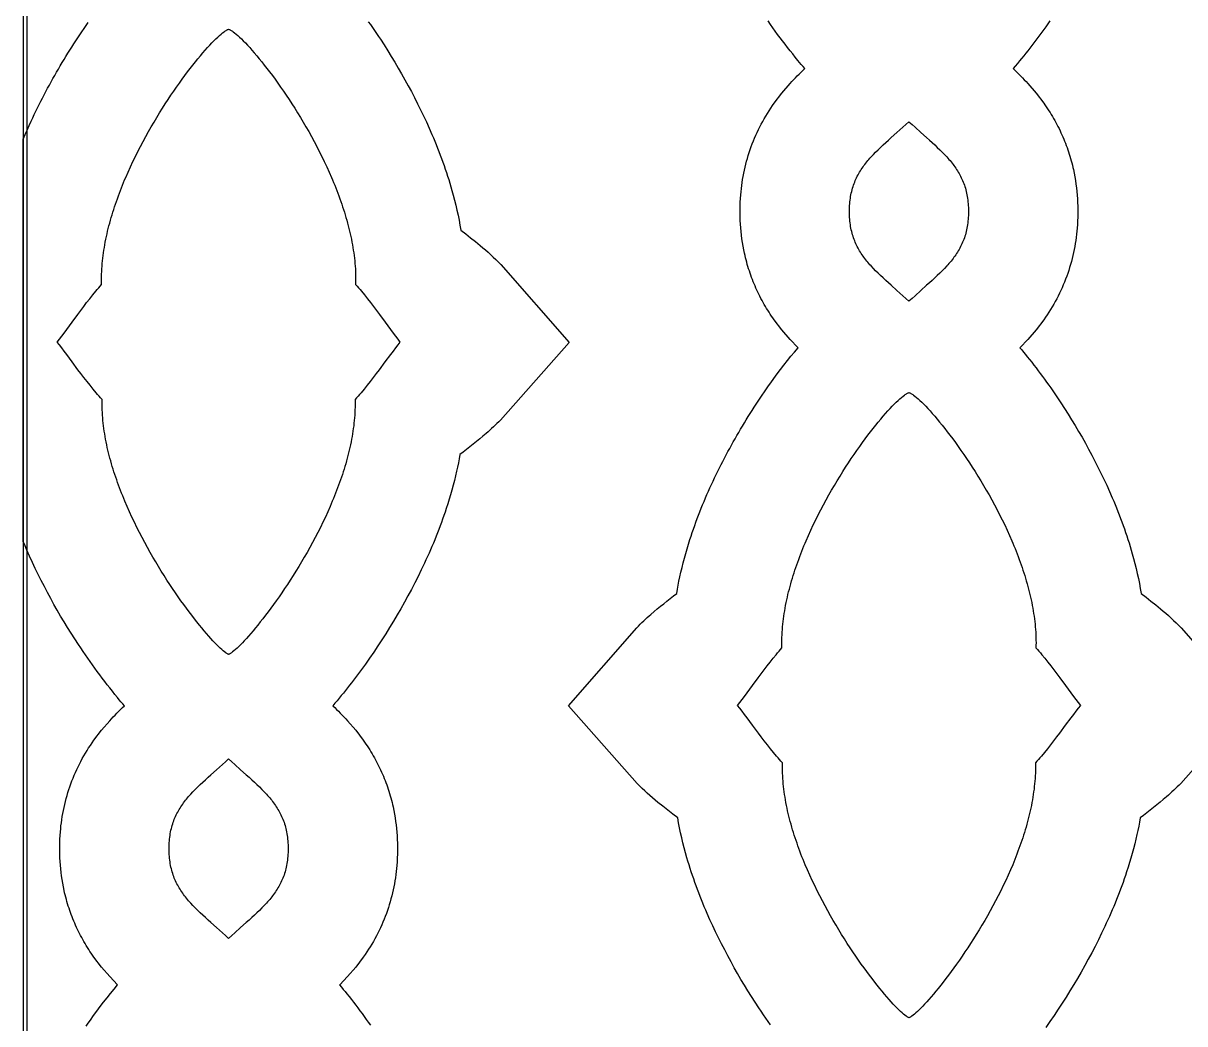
# Model space of a CAD drawing. Extents: x -242 to 227, y -355 to 350.
# Drawn here: x -96 to -11, y -59.8 to 13.4 of the extents above; entities that cross this region are included whole.
import ezdxf

# ---------------------------------------------------------------- set-up
doc = ezdxf.new("R2010")
doc.units = 0
doc.layers.add('Nível Padrão', color=1, linetype='CONTINUOUS')

msp = doc.modelspace()

# ---------------------------------------------------------------- linework, layer by layer
at = {"layer": 'Nível Padrão'}
for points in [[(-96, -176), (96, -176), (96, 176), (-96, 176), (-96, -176)], [(-95.733, -175.733), (95.733, -175.733), (95.733, 175.733), (-95.733, 175.733), (-95.733, -175.733)], [(-80.97, 12.968), (-80.937, 12.957), (-80.902, 12.943), (-80.864, 12.925), (-80.824, 12.904), (-80.781, 12.879), (-80.736, 12.851), (-80.689, 12.819), (-80.64, 12.784), (-80.535, 12.704), (-80.422, 12.611), (-80.301, 12.506), (-80.172, 12.387), (-80.036, 12.257), (-79.893, 12.115), (-79.744, 11.961), (-79.588, 11.795), (-79.427, 11.619), (-79.26, 11.432), (-79.088, 11.234), (-78.911, 11.026), (-78.73, 10.807), (-78.545, 10.58), (-78.356, 10.342), (-78.163, 10.096), (-77.968, 9.84), (-77.77, 9.576), (-77.569, 9.303), (-77.367, 9.023), (-77.163, 8.734), (-76.958, 8.438), (-76.752, 8.135), (-76.545, 7.825), (-76.338, 7.508), (-76.131, 7.184), (-75.925, 6.854), (-75.719, 6.518), (-75.515, 6.177), (-75.312, 5.83), (-75.111, 5.479), (-74.913, 5.122), (-74.717, 4.761), (-74.524, 4.395), (-74.334, 4.026), (-74.147, 3.652), (-73.965, 3.276), (-73.787, 2.896), (-73.614, 2.513), (-73.446, 2.127), (-73.364, 1.934), (-73.283, 1.74), (-73.204, 1.545), (-73.126, 1.35), (-73.05, 1.154), (-72.975, 0.958), (-72.902, 0.761), (-72.83, 0.564), (-72.761, 0.367), (-72.693, 0.17), (-72.626, -0.028), (-72.562, -0.226), (-72.499, -0.424), (-72.439, -0.622), (-72.38, -0.821), (-72.323, -1.019), (-72.269, -1.218), (-72.216, -1.416), (-72.166, -1.615), (-72.118, -1.813), (-72.072, -2.012), (-72.028, -2.21), (-71.986, -2.408), (-71.947, -2.606), (-71.911, -2.804), (-71.877, -3.001), (-71.845, -3.198), (-71.816, -3.395), (-71.789, -3.592), (-71.765, -3.788), (-71.743, -3.984), (-71.725, -4.179), (-71.709, -4.373), (-71.696, -4.568), (-71.685, -4.761), (-71.678, -4.954), (-71.674, -5.146), (-71.672, -5.338), (-71.673, -5.529), (-71.678, -5.719), (-71.571, -5.838), (-71.462, -5.961), (-71.353, -6.087), (-71.244, -6.216), (-71.024, -6.483), (-70.803, -6.759), (-70.583, -7.041), (-70.363, -7.328), (-70.146, -7.618), (-69.931, -7.907), (-69.514, -8.475), (-69.119, -9.015), (-68.933, -9.268), (-68.755, -9.506), (-68.586, -9.728), (-68.428, -9.931), (-68.588, -10.134), (-68.759, -10.356), (-68.939, -10.595), (-69.127, -10.847), (-69.527, -11.385), (-69.949, -11.952), (-70.166, -12.24), (-70.386, -12.528), (-70.608, -12.815), (-70.831, -13.096), (-71.054, -13.371), (-71.276, -13.637), (-71.387, -13.765), (-71.497, -13.891), (-71.606, -14.013), (-71.715, -14.131), (-71.712, -14.322), (-71.712, -14.513), (-71.715, -14.704), (-71.721, -14.897), (-71.73, -15.09), (-71.742, -15.283), (-71.757, -15.477), (-71.775, -15.672), (-71.795, -15.867), (-71.818, -16.063), (-71.844, -16.259), (-71.872, -16.455), (-71.903, -16.652), (-71.937, -16.849), (-71.973, -17.046), (-72.011, -17.244), (-72.052, -17.442), (-72.095, -17.64), (-72.14, -17.838), (-72.188, -18.036), (-72.237, -18.234), (-72.289, -18.433), (-72.344, -18.631), (-72.4, -18.83), (-72.458, -19.028), (-72.518, -19.226), (-72.58, -19.424), (-72.644, -19.622), (-72.71, -19.82), (-72.778, -20.018), (-72.848, -20.215), (-72.919, -20.412), (-72.992, -20.609), (-73.066, -20.805), (-73.142, -21.001), (-73.22, -21.196), (-73.299, -21.391), (-73.38, -21.586), (-73.545, -21.973), (-73.715, -22.358), (-73.891, -22.741), (-74.071, -23.12), (-74.255, -23.497), (-74.443, -23.869), (-74.635, -24.238), (-74.83, -24.603), (-75.027, -24.964), (-75.227, -25.32), (-75.429, -25.671), (-75.633, -26.017), (-75.838, -26.358), (-76.044, -26.693), (-76.251, -27.023), (-76.457, -27.346), (-76.664, -27.662), (-76.871, -27.972), (-77.076, -28.275), (-77.281, -28.57), (-77.484, -28.858), (-77.685, -29.138), (-77.883, -29.41), (-78.08, -29.674), (-78.273, -29.928), (-78.463, -30.175), (-78.649, -30.411), (-78.831, -30.639), (-79.009, -30.856), (-79.183, -31.064), (-79.351, -31.261), (-79.513, -31.448), (-79.67, -31.624), (-79.821, -31.789), (-79.965, -31.943), (-80.102, -32.084), (-80.233, -32.214), (-80.355, -32.332), (-80.47, -32.438), (-80.576, -32.53), (-80.674, -32.61), (-80.762, -32.676), (-80.803, -32.704), (-80.841, -32.729), (-80.877, -32.75), (-80.911, -32.768), (-80.942, -32.782), (-80.97, -32.793), (-80.999, -32.782), (-81.03, -32.768), (-81.063, -32.75), (-81.099, -32.729), (-81.138, -32.704), (-81.178, -32.676), (-81.267, -32.61), (-81.365, -32.53), (-81.471, -32.438), (-81.585, -32.332), (-81.708, -32.214), (-81.838, -32.084), (-81.975, -31.943), (-82.12, -31.789), (-82.27, -31.624), (-82.427, -31.448), (-82.59, -31.261), (-82.758, -31.064), (-82.931, -30.856), (-83.109, -30.639), (-83.291, -30.411), (-83.478, -30.175), (-83.668, -29.928), (-83.861, -29.674), (-84.057, -29.41), (-84.256, -29.138), (-84.457, -28.858), (-84.66, -28.57), (-84.864, -28.275), (-85.07, -27.972), (-85.276, -27.662), (-85.483, -27.346), (-85.69, -27.023), (-85.897, -26.693), (-86.103, -26.358), (-86.308, -26.017), (-86.511, -25.671), (-86.713, -25.32), (-86.913, -24.964), (-87.111, -24.603), (-87.305, -24.238), (-87.497, -23.869), (-87.685, -23.497), (-87.869, -23.12), (-88.05, -22.741), (-88.225, -22.358), (-88.396, -21.973), (-88.561, -21.586), (-88.642, -21.391), (-88.721, -21.196), (-88.798, -21.001), (-88.874, -20.805), (-88.949, -20.609), (-89.022, -20.412), (-89.093, -20.215), (-89.162, -20.018), (-89.23, -19.82), (-89.296, -19.622), (-89.36, -19.424), (-89.422, -19.226), (-89.483, -19.028), (-89.541, -18.83), (-89.597, -18.631), (-89.651, -18.433), (-89.703, -18.234), (-89.753, -18.036), (-89.801, -17.838), (-89.846, -17.64), (-89.889, -17.442), (-89.93, -17.244), (-89.968, -17.046), (-90.004, -16.849), (-90.037, -16.652), (-90.068, -16.455), (-90.097, -16.259), (-90.122, -16.063), (-90.145, -15.867), (-90.166, -15.672), (-90.183, -15.477), (-90.198, -15.283), (-90.21, -15.09), (-90.219, -14.897), (-90.225, -14.704), (-90.229, -14.513), (-90.229, -14.322), (-90.226, -14.131), (-90.334, -14.013), (-90.444, -13.891), (-90.554, -13.765), (-90.664, -13.637), (-90.886, -13.371), (-91.11, -13.096), (-91.333, -12.815), (-91.555, -12.528), (-91.775, -12.24), (-91.992, -11.952), (-92.414, -11.385), (-92.813, -10.847), (-93.002, -10.595), (-93.182, -10.356), (-93.353, -10.134), (-93.513, -9.931), (-93.354, -9.728), (-93.186, -9.506), (-93.008, -9.268), (-92.821, -9.015), (-92.427, -8.475), (-92.01, -7.907), (-91.795, -7.618), (-91.577, -7.328), (-91.358, -7.041), (-91.137, -6.759), (-90.916, -6.483), (-90.696, -6.216), (-90.587, -6.087), (-90.478, -5.961), (-90.37, -5.838), (-90.263, -5.719), (-90.267, -5.529), (-90.269, -5.338), (-90.267, -5.146), (-90.262, -4.954), (-90.255, -4.761), (-90.245, -4.568), (-90.232, -4.373), (-90.216, -4.179), (-90.197, -3.984), (-90.176, -3.788), (-90.152, -3.592), (-90.125, -3.395), (-90.096, -3.198), (-90.064, -3.001), (-90.03, -2.804), (-89.993, -2.606), (-89.954, -2.408), (-89.913, -2.21), (-89.869, -2.012), (-89.823, -1.813), (-89.775, -1.615), (-89.724, -1.416), (-89.672, -1.218), (-89.617, -1.019), (-89.56, -0.821), (-89.502, -0.622), (-89.441, -0.424), (-89.379, -0.226), (-89.314, -0.028), (-89.248, 0.17), (-89.18, 0.367), (-89.11, 0.564), (-89.039, 0.761), (-88.966, 0.958), (-88.891, 1.154), (-88.815, 1.35), (-88.737, 1.545), (-88.657, 1.74), (-88.577, 1.934), (-88.495, 2.127), (-88.326, 2.513), (-88.153, 2.896), (-87.975, 3.276), (-87.793, 3.652), (-87.607, 4.026), (-87.417, 4.395), (-87.224, 4.761), (-87.028, 5.122), (-86.829, 5.479), (-86.628, 5.83), (-86.425, 6.177), (-86.221, 6.518), (-86.016, 6.854), (-85.809, 7.184), (-85.602, 7.508), (-85.395, 7.825), (-85.189, 8.135), (-84.983, 8.438), (-84.777, 8.734), (-84.573, 9.023), (-84.371, 9.303), (-84.171, 9.576), (-83.973, 9.84), (-83.777, 10.096), (-83.585, 10.342), (-83.396, 10.58), (-83.211, 10.807), (-83.03, 11.026), (-82.853, 11.234), (-82.681, 11.432), (-82.514, 11.619), (-82.353, 11.795), (-82.197, 11.961), (-82.048, 12.115), (-81.905, 12.257), (-81.769, 12.387), (-81.64, 12.506), (-81.519, 12.611), (-81.405, 12.704), (-81.3, 12.784), (-81.251, 12.819), (-81.204, 12.851), (-81.159, 12.879), (-81.117, 12.904), (-81.077, 12.925), (-81.039, 12.943), (-81.003, 12.957), (-80.97, 12.968)], [(-35.537, -0.371), (-35.536, -0.225), (-35.532, -0.081), (-35.525, 0.059), (-35.515, 0.197), (-35.502, 0.333), (-35.487, 0.466), (-35.469, 0.596), (-35.449, 0.724), (-35.426, 0.85), (-35.4, 0.973), (-35.372, 1.095), (-35.341, 1.214), (-35.308, 1.331), (-35.273, 1.446), (-35.235, 1.559), (-35.195, 1.671), (-35.152, 1.78), (-35.108, 1.888), (-35.061, 1.994), (-35.012, 2.099), (-34.96, 2.202), (-34.907, 2.304), (-34.851, 2.405), (-34.793, 2.504), (-34.734, 2.602), (-34.672, 2.698), (-34.608, 2.794), (-34.543, 2.889), (-34.475, 2.982), (-34.406, 3.075), (-34.334, 3.167), (-34.261, 3.259), (-34.187, 3.349), (-34.11, 3.439), (-34.032, 3.529), (-33.952, 3.618), (-33.787, 3.795), (-33.617, 3.97), (-33.44, 4.146), (-33.258, 4.321), (-33.07, 4.497), (-32.877, 4.674), (-32.679, 4.853), (-32.476, 5.034), (-32.059, 5.405), (-31.626, 5.792), (-31.405, 5.993), (-31.181, 6.199), (-30.957, 5.993), (-30.736, 5.792), (-30.303, 5.405), (-29.886, 5.034), (-29.683, 4.853), (-29.485, 4.674), (-29.292, 4.497), (-29.105, 4.321), (-28.922, 4.146), (-28.745, 3.97), (-28.575, 3.795), (-28.41, 3.618), (-28.33, 3.529), (-28.252, 3.439), (-28.176, 3.349), (-28.101, 3.259), (-28.028, 3.167), (-27.957, 3.075), (-27.887, 2.982), (-27.82, 2.889), (-27.754, 2.794), (-27.69, 2.698), (-27.629, 2.602), (-27.569, 2.504), (-27.511, 2.405), (-27.456, 2.304), (-27.402, 2.202), (-27.351, 2.099), (-27.301, 1.994), (-27.254, 1.888), (-27.21, 1.78), (-27.167, 1.671), (-27.127, 1.559), (-27.089, 1.446), (-27.054, 1.331), (-27.021, 1.214), (-26.99, 1.095), (-26.962, 0.973), (-26.936, 0.85), (-26.913, 0.724), (-26.893, 0.596), (-26.875, 0.466), (-26.86, 0.333), (-26.847, 0.197), (-26.838, 0.059), (-26.831, -0.081), (-26.826, -0.225), (-26.825, -0.371), (-26.826, -0.517), (-26.831, -0.66), (-26.838, -0.801), (-26.847, -0.939), (-26.86, -1.075), (-26.875, -1.207), (-26.893, -1.338), (-26.913, -1.466), (-26.936, -1.592), (-26.962, -1.715), (-26.99, -1.836), (-27.021, -1.956), (-27.054, -2.073), (-27.089, -2.188), (-27.127, -2.301), (-27.167, -2.412), (-27.21, -2.522), (-27.254, -2.63), (-27.301, -2.736), (-27.351, -2.841), (-27.402, -2.944), (-27.456, -3.046), (-27.511, -3.146), (-27.569, -3.246), (-27.629, -3.343), (-27.69, -3.44), (-27.754, -3.536), (-27.82, -3.631), (-27.887, -3.724), (-27.957, -3.817), (-28.028, -3.909), (-28.101, -4), (-28.176, -4.091), (-28.252, -4.181), (-28.33, -4.27), (-28.41, -4.359), (-28.575, -4.536), (-28.745, -4.712), (-28.922, -4.888), (-29.105, -5.063), (-29.292, -5.239), (-29.485, -5.416), (-29.683, -5.595), (-29.886, -5.776), (-30.303, -6.147), (-30.736, -6.534), (-30.957, -6.735), (-31.181, -6.941), (-31.405, -6.735), (-31.626, -6.534), (-32.059, -6.147), (-32.476, -5.776), (-32.679, -5.595), (-32.877, -5.416), (-33.07, -5.239), (-33.258, -5.063), (-33.44, -4.888), (-33.617, -4.712), (-33.787, -4.536), (-33.952, -4.359), (-34.032, -4.27), (-34.11, -4.181), (-34.187, -4.091), (-34.261, -4), (-34.334, -3.909), (-34.406, -3.817), (-34.475, -3.724), (-34.543, -3.631), (-34.608, -3.536), (-34.672, -3.44), (-34.734, -3.343), (-34.793, -3.246), (-34.851, -3.146), (-34.907, -3.046), (-34.96, -2.944), (-35.012, -2.841), (-35.061, -2.736), (-35.108, -2.63), (-35.152, -2.522), (-35.195, -2.412), (-35.235, -2.301), (-35.273, -2.188), (-35.308, -2.073), (-35.341, -1.956), (-35.372, -1.836), (-35.4, -1.715), (-35.426, -1.592), (-35.449, -1.466), (-35.469, -1.338), (-35.487, -1.207), (-35.502, -1.075), (-35.515, -0.939), (-35.525, -0.801), (-35.532, -0.66), (-35.536, -0.517), (-35.537, -0.371)], [(-31.181, -13.625), (-31.148, -13.636), (-31.113, -13.651), (-31.075, -13.668), (-31.035, -13.69), (-30.992, -13.715), (-30.947, -13.743), (-30.9, -13.775), (-30.851, -13.81), (-30.746, -13.89), (-30.633, -13.982), (-30.511, -14.088), (-30.383, -14.206), (-30.247, -14.337), (-30.104, -14.479), (-29.954, -14.633), (-29.799, -14.798), (-29.637, -14.975), (-29.471, -15.162), (-29.299, -15.36), (-29.122, -15.568), (-28.941, -15.786), (-28.755, -16.014), (-28.566, -16.251), (-28.374, -16.498), (-28.179, -16.754), (-27.981, -17.018), (-27.78, -17.29), (-27.578, -17.571), (-27.374, -17.859), (-27.169, -18.155), (-26.963, -18.459), (-26.756, -18.769), (-26.549, -19.086), (-26.342, -19.41), (-26.136, -19.74), (-25.93, -20.075), (-25.726, -20.417), (-25.523, -20.763), (-25.322, -21.115), (-25.124, -21.472), (-24.928, -21.833), (-24.734, -22.198), (-24.545, -22.568), (-24.358, -22.941), (-24.176, -23.318), (-23.998, -23.698), (-23.825, -24.081), (-23.657, -24.466), (-23.575, -24.66), (-23.494, -24.854), (-23.415, -25.049), (-23.337, -25.244), (-23.26, -25.44), (-23.186, -25.636), (-23.113, -25.833), (-23.041, -26.029), (-22.971, -26.227), (-22.903, -26.424), (-22.837, -26.622), (-22.773, -26.82), (-22.71, -27.018), (-22.65, -27.216), (-22.591, -27.415), (-22.534, -27.613), (-22.48, -27.812), (-22.427, -28.01), (-22.377, -28.209), (-22.328, -28.407), (-22.282, -28.606), (-22.239, -28.804), (-22.197, -29.002), (-22.158, -29.2), (-22.122, -29.398), (-22.087, -29.595), (-22.056, -29.792), (-22.026, -29.989), (-22, -30.185), (-21.976, -30.382), (-21.954, -30.577), (-21.936, -30.772), (-21.92, -30.967), (-21.907, -31.161), (-21.896, -31.355), (-21.889, -31.548), (-21.884, -31.74), (-21.883, -31.932), (-21.884, -32.123), (-21.889, -32.313), (-21.781, -32.432), (-21.673, -32.554), (-21.564, -32.68), (-21.455, -32.81), (-21.235, -33.076), (-21.014, -33.352), (-20.794, -33.635), (-20.574, -33.922), (-20.356, -34.212), (-20.142, -34.501), (-19.725, -35.069), (-19.33, -35.608), (-19.144, -35.861), (-18.966, -36.1), (-18.797, -36.322), (-18.638, -36.525), (-18.799, -36.728), (-18.969, -36.95), (-19.15, -37.189), (-19.338, -37.441), (-19.737, -37.979), (-20.159, -38.546), (-20.377, -38.834), (-20.597, -39.122), (-20.819, -39.408), (-21.042, -39.69), (-21.265, -39.965), (-21.487, -40.23), (-21.598, -40.359), (-21.708, -40.485), (-21.817, -40.607), (-21.926, -40.725), (-21.923, -40.915), (-21.923, -41.106), (-21.926, -41.298), (-21.932, -41.49), (-21.941, -41.683), (-21.953, -41.877), (-21.968, -42.071), (-21.986, -42.266), (-22.006, -42.461), (-22.029, -42.656), (-22.055, -42.852), (-22.083, -43.049), (-22.114, -43.246), (-22.147, -43.443), (-22.183, -43.64), (-22.222, -43.838), (-22.262, -44.035), (-22.305, -44.233), (-22.351, -44.432), (-22.398, -44.63), (-22.448, -44.828), (-22.5, -45.027), (-22.554, -45.225), (-22.611, -45.423), (-22.669, -45.622), (-22.729, -45.82), (-22.791, -46.018), (-22.855, -46.216), (-22.921, -46.414), (-22.989, -46.611), (-23.058, -46.809), (-23.13, -47.006), (-23.202, -47.202), (-23.277, -47.399), (-23.353, -47.595), (-23.431, -47.79), (-23.51, -47.985), (-23.59, -48.18), (-23.756, -48.567), (-23.926, -48.952), (-24.102, -49.335), (-24.282, -49.714), (-24.466, -50.09), (-24.654, -50.463), (-24.846, -50.832), (-25.041, -51.197), (-25.238, -51.558), (-25.438, -51.914), (-25.64, -52.265), (-25.844, -52.611), (-26.049, -52.952), (-26.255, -53.287), (-26.461, -53.616), (-26.668, -53.939), (-26.875, -54.256), (-27.081, -54.565), (-27.287, -54.868), (-27.491, -55.164), (-27.694, -55.452), (-27.895, -55.732), (-28.094, -56.004), (-28.29, -56.267), (-28.484, -56.522), (-28.674, -56.768), (-28.86, -57.005), (-29.042, -57.232), (-29.22, -57.45), (-29.393, -57.658), (-29.562, -57.855), (-29.724, -58.042), (-29.881, -58.218), (-30.032, -58.383), (-30.176, -58.536), (-30.313, -58.678), (-30.443, -58.808), (-30.566, -58.926), (-30.681, -59.031), (-30.787, -59.124), (-30.884, -59.203), (-30.973, -59.27), (-31.014, -59.298), (-31.052, -59.323), (-31.088, -59.344), (-31.122, -59.362), (-31.153, -59.376), (-31.181, -59.386), (-31.21, -59.376), (-31.24, -59.362), (-31.274, -59.344), (-31.31, -59.323), (-31.348, -59.298), (-31.389, -59.27), (-31.478, -59.203), (-31.575, -59.124), (-31.682, -59.031), (-31.796, -58.926), (-31.919, -58.808), (-32.049, -58.678), (-32.186, -58.536), (-32.33, -58.383), (-32.481, -58.218), (-32.638, -58.042), (-32.801, -57.855), (-32.969, -57.658), (-33.142, -57.45), (-33.32, -57.232), (-33.502, -57.005), (-33.688, -56.768), (-33.878, -56.522), (-34.072, -56.267), (-34.268, -56.004), (-34.467, -55.732), (-34.668, -55.452), (-34.871, -55.164), (-35.075, -54.868), (-35.281, -54.565), (-35.487, -54.256), (-35.694, -53.939), (-35.901, -53.616), (-36.107, -53.287), (-36.313, -52.952), (-36.518, -52.611), (-36.722, -52.265), (-36.924, -51.914), (-37.124, -51.558), (-37.322, -51.197), (-37.516, -50.832), (-37.708, -50.463), (-37.896, -50.09), (-38.08, -49.714), (-38.26, -49.335), (-38.436, -48.952), (-38.606, -48.567), (-38.772, -48.18), (-38.852, -47.985), (-38.932, -47.79), (-39.009, -47.595), (-39.085, -47.399), (-39.16, -47.202), (-39.233, -47.006), (-39.304, -46.809), (-39.373, -46.611), (-39.441, -46.414), (-39.507, -46.216), (-39.571, -46.018), (-39.633, -45.82), (-39.693, -45.622), (-39.752, -45.423), (-39.808, -45.225), (-39.862, -45.027), (-39.914, -44.828), (-39.964, -44.63), (-40.011, -44.432), (-40.057, -44.233), (-40.1, -44.035), (-40.14, -43.838), (-40.179, -43.64), (-40.215, -43.443), (-40.248, -43.246), (-40.279, -43.049), (-40.307, -42.852), (-40.333, -42.656), (-40.356, -42.461), (-40.376, -42.266), (-40.394, -42.071), (-40.409, -41.877), (-40.421, -41.683), (-40.43, -41.49), (-40.436, -41.298), (-40.439, -41.106), (-40.44, -40.915), (-40.437, -40.725), (-40.545, -40.607), (-40.654, -40.485), (-40.764, -40.359), (-40.875, -40.23), (-41.097, -39.965), (-41.32, -39.69), (-41.543, -39.408), (-41.765, -39.122), (-41.986, -38.834), (-42.203, -38.546), (-42.625, -37.979), (-43.024, -37.441), (-43.213, -37.189), (-43.393, -36.95), (-43.563, -36.728), (-43.724, -36.525), (-43.565, -36.322), (-43.396, -36.1), (-43.218, -35.861), (-43.032, -35.608), (-42.637, -35.069), (-42.22, -34.501), (-42.006, -34.212), (-41.788, -33.922), (-41.569, -33.635), (-41.348, -33.352), (-41.127, -33.076), (-40.907, -32.81), (-40.798, -32.68), (-40.689, -32.554), (-40.581, -32.432), (-40.473, -32.313), (-40.478, -32.123), (-40.479, -31.932), (-40.478, -31.74), (-40.473, -31.548), (-40.466, -31.355), (-40.456, -31.161), (-40.442, -30.967), (-40.427, -30.772), (-40.408, -30.577), (-40.386, -30.382), (-40.362, -30.185), (-40.336, -29.989), (-40.307, -29.792), (-40.275, -29.595), (-40.241, -29.398), (-40.204, -29.2), (-40.165, -29.002), (-40.123, -28.804), (-40.08, -28.606), (-40.034, -28.407), (-39.985, -28.209), (-39.935, -28.01), (-39.883, -27.812), (-39.828, -27.613), (-39.771, -27.415), (-39.713, -27.216), (-39.652, -27.018), (-39.589, -26.82), (-39.525, -26.622), (-39.459, -26.424), (-39.391, -26.227), (-39.321, -26.029), (-39.25, -25.833), (-39.176, -25.636), (-39.102, -25.44), (-39.025, -25.244), (-38.948, -25.049), (-38.868, -24.854), (-38.788, -24.66), (-38.706, -24.466), (-38.537, -24.081), (-38.364, -23.698), (-38.186, -23.318), (-38.004, -22.941), (-37.818, -22.568), (-37.628, -22.198), (-37.435, -21.833), (-37.239, -21.472), (-37.04, -21.115), (-36.839, -20.763), (-36.636, -20.417), (-36.432, -20.075), (-36.226, -19.74), (-36.02, -19.41), (-35.813, -19.086), (-35.606, -18.769), (-35.4, -18.459), (-35.193, -18.155), (-34.988, -17.859), (-34.784, -17.571), (-34.582, -17.29), (-34.382, -17.018), (-34.184, -16.754), (-33.988, -16.498), (-33.796, -16.251), (-33.607, -16.014), (-33.422, -15.786), (-33.24, -15.568), (-33.064, -15.36), (-32.892, -15.162), (-32.725, -14.975), (-32.563, -14.798), (-32.408, -14.633), (-32.258, -14.479), (-32.116, -14.337), (-31.98, -14.206), (-31.851, -14.088), (-31.73, -13.982), (-31.616, -13.89), (-31.511, -13.81), (-31.462, -13.775), (-31.415, -13.743), (-31.37, -13.715), (-31.328, -13.69), (-31.287, -13.668), (-31.249, -13.651), (-31.214, -13.636), (-31.181, -13.625)], [(-85.326, -47.008), (-85.325, -46.862), (-85.321, -46.719), (-85.314, -46.578), (-85.304, -46.44), (-85.291, -46.304), (-85.276, -46.172), (-85.258, -46.041), (-85.238, -45.913), (-85.215, -45.787), (-85.189, -45.664), (-85.161, -45.543), (-85.131, -45.424), (-85.098, -45.306), (-85.062, -45.191), (-85.024, -45.078), (-84.984, -44.967), (-84.942, -44.857), (-84.897, -44.749), (-84.85, -44.643), (-84.801, -44.538), (-84.749, -44.435), (-84.696, -44.333), (-84.64, -44.233), (-84.582, -44.134), (-84.523, -44.036), (-84.461, -43.939), (-84.397, -43.843), (-84.332, -43.749), (-84.264, -43.655), (-84.195, -43.562), (-84.124, -43.47), (-84.051, -43.379), (-83.976, -43.288), (-83.899, -43.198), (-83.821, -43.109), (-83.741, -43.02), (-83.577, -42.843), (-83.406, -42.667), (-83.229, -42.492), (-83.047, -42.316), (-82.859, -42.14), (-82.666, -41.963), (-82.468, -41.784), (-82.266, -41.603), (-81.848, -41.232), (-81.416, -40.845), (-81.194, -40.644), (-80.97, -40.438), (-80.746, -40.644), (-80.525, -40.845), (-80.092, -41.232), (-79.675, -41.603), (-79.472, -41.784), (-79.275, -41.963), (-79.082, -42.14), (-78.894, -42.316), (-78.711, -42.492), (-78.535, -42.667), (-78.364, -42.843), (-78.199, -43.02), (-78.119, -43.109), (-78.041, -43.198), (-77.965, -43.288), (-77.89, -43.379), (-77.817, -43.47), (-77.746, -43.562), (-77.676, -43.655), (-77.609, -43.749), (-77.543, -43.843), (-77.479, -43.939), (-77.418, -44.036), (-77.358, -44.134), (-77.3, -44.233), (-77.245, -44.333), (-77.191, -44.435), (-77.14, -44.538), (-77.091, -44.643), (-77.044, -44.749), (-76.999, -44.857), (-76.956, -44.967), (-76.916, -45.078), (-76.878, -45.191), (-76.843, -45.306), (-76.81, -45.424), (-76.779, -45.543), (-76.751, -45.664), (-76.726, -45.787), (-76.703, -45.913), (-76.682, -46.041), (-76.664, -46.172), (-76.649, -46.304), (-76.637, -46.44), (-76.627, -46.578), (-76.62, -46.719), (-76.615, -46.862), (-76.614, -47.008), (-76.615, -47.154), (-76.62, -47.298), (-76.627, -47.438), (-76.637, -47.576), (-76.649, -47.712), (-76.664, -47.845), (-76.682, -47.975), (-76.703, -48.103), (-76.726, -48.229), (-76.751, -48.352), (-76.779, -48.474), (-76.81, -48.593), (-76.843, -48.71), (-76.878, -48.825), (-76.916, -48.938), (-76.956, -49.05), (-76.999, -49.159), (-77.044, -49.267), (-77.091, -49.373), (-77.14, -49.478), (-77.191, -49.581), (-77.245, -49.683), (-77.3, -49.784), (-77.358, -49.883), (-77.418, -49.981), (-77.479, -50.077), (-77.543, -50.173), (-77.609, -50.268), (-77.676, -50.362), (-77.746, -50.454), (-77.817, -50.546), (-77.89, -50.638), (-77.965, -50.728), (-78.041, -50.818), (-78.119, -50.908), (-78.199, -50.997), (-78.364, -51.174), (-78.535, -51.349), (-78.711, -51.525), (-78.894, -51.7), (-79.082, -51.876), (-79.275, -52.053), (-79.472, -52.232), (-79.675, -52.413), (-80.092, -52.785), (-80.525, -53.171), (-80.746, -53.372), (-80.97, -53.578), (-81.194, -53.372), (-81.416, -53.171), (-81.848, -52.785), (-82.266, -52.413), (-82.468, -52.232), (-82.666, -52.053), (-82.859, -51.876), (-83.047, -51.7), (-83.229, -51.525), (-83.406, -51.349), (-83.577, -51.174), (-83.741, -50.997), (-83.821, -50.908), (-83.899, -50.818), (-83.976, -50.728), (-84.051, -50.638), (-84.124, -50.546), (-84.195, -50.454), (-84.264, -50.362), (-84.332, -50.268), (-84.397, -50.173), (-84.461, -50.077), (-84.523, -49.981), (-84.582, -49.883), (-84.64, -49.784), (-84.696, -49.683), (-84.749, -49.581), (-84.801, -49.478), (-84.85, -49.373), (-84.897, -49.267), (-84.942, -49.159), (-84.984, -49.05), (-85.024, -48.938), (-85.062, -48.825), (-85.098, -48.71), (-85.131, -48.593), (-85.161, -48.474), (-85.189, -48.352), (-85.215, -48.229), (-85.238, -48.103), (-85.258, -47.975), (-85.276, -47.845), (-85.291, -47.712), (-85.304, -47.576), (-85.314, -47.438), (-85.321, -47.298), (-85.325, -47.154), (-85.326, -47.008)]]:
    msp.add_lwpolyline(points, close=True, dxfattribs=at)
for points in [[(-91.396, -60), (-91.241, -59.779), (-91.085, -59.56), (-90.848, -59.228), (-90.607, -58.899), (-90.363, -58.572), (-90.115, -58.249), (-89.864, -57.928), (-89.609, -57.61), (-89.351, -57.294), (-89.089, -56.982), (-89.101, -56.969), (-89.674, -56.367), (-90.271, -55.674), (-90.829, -54.94), (-90.927, -54.802), (-91.022, -54.664), (-91.116, -54.524), (-91.208, -54.383), (-91.298, -54.242), (-91.386, -54.099), (-91.473, -53.955), (-91.557, -53.81), (-91.64, -53.664), (-91.72, -53.517), (-91.799, -53.369), (-91.876, -53.22), (-91.951, -53.07), (-92.025, -52.919), (-92.096, -52.767), (-92.165, -52.615), (-92.232, -52.461), (-92.298, -52.307), (-92.361, -52.152), (-92.423, -51.996), (-92.483, -51.839), (-92.54, -51.682), (-92.596, -51.524), (-92.649, -51.365), (-92.701, -51.205), (-92.75, -51.044), (-92.798, -50.883), (-92.844, -50.722), (-92.887, -50.559), (-92.929, -50.396), (-92.968, -50.233), (-93.005, -50.068), (-93.059, -49.804), (-93.109, -49.54), (-93.153, -49.274), (-93.192, -49.008), (-93.227, -48.741), (-93.256, -48.474), (-93.281, -48.206), (-93.3, -47.938), (-93.315, -47.67), (-93.325, -47.401), (-93.329, -47.132), (-93.329, -46.863), (-93.324, -46.594), (-93.314, -46.325), (-93.299, -46.056), (-93.279, -45.788), (-93.26, -45.561), (-93.236, -45.335), (-93.209, -45.11), (-93.178, -44.886), (-93.143, -44.662), (-93.104, -44.439), (-93.062, -44.217), (-93.016, -43.996), (-92.966, -43.776), (-92.912, -43.557), (-92.855, -43.338), (-92.794, -43.121), (-92.729, -42.905), (-92.661, -42.69), (-92.589, -42.477), (-92.514, -42.264), (-92.435, -42.053), (-92.352, -41.844), (-92.266, -41.635), (-92.176, -41.429), (-92.083, -41.223), (-91.986, -41.02), (-91.886, -40.817), (-91.782, -40.617), (-91.675, -40.418), (-91.564, -40.221), (-91.45, -40.025), (-91.333, -39.832), (-91.212, -39.64), (-91.088, -39.45), (-90.96, -39.262), (-90.829, -39.077), (-90.271, -38.343), (-89.674, -37.649), (-89.543, -37.508), (-89.411, -37.367), (-89.278, -37.228), (-89.143, -37.09), (-89.008, -36.953), (-88.87, -36.817), (-88.732, -36.683), (-88.592, -36.55), (-88.722, -36.402), (-88.849, -36.253), (-88.975, -36.103), (-89.099, -35.951), (-89.29, -35.718), (-89.479, -35.483), (-89.666, -35.246), (-89.851, -35.009), (-90.035, -34.77), (-90.218, -34.53), (-90.399, -34.289), (-90.578, -34.047), (-90.756, -33.804), (-90.932, -33.559), (-91.106, -33.313), (-91.279, -33.066), (-91.451, -32.818), (-91.62, -32.569), (-91.788, -32.319), (-91.954, -32.067), (-92.225, -31.655), (-92.491, -31.241), (-92.752, -30.823), (-93.009, -30.403), (-93.262, -29.98), (-93.51, -29.555), (-93.753, -29.126), (-93.992, -28.696), (-94.226, -28.263), (-94.455, -27.827), (-94.68, -27.389), (-94.9, -26.948), (-95.116, -26.505), (-95.326, -26.06), (-95.532, -25.612), (-95.733, -25.162), (-95.868, -24.85), (-96, -24.537), (-96, 4.922), (-95.86, 5.254), (-95.717, 5.584), (-95.571, 5.913), (-95.421, 6.24), (-95.307, 6.484), (-95.191, 6.727), (-95.074, 6.97), (-94.956, 7.212), (-94.836, 7.453), (-94.715, 7.693), (-94.592, 7.933), (-94.468, 8.172), (-94.342, 8.41), (-94.216, 8.648), (-94.087, 8.884), (-93.958, 9.12), (-93.827, 9.356), (-93.695, 9.59), (-93.561, 9.824), (-93.426, 10.056), (-93.29, 10.289), (-93.152, 10.52), (-93.013, 10.75), (-92.873, 10.98), (-92.731, 11.209), (-92.588, 11.437), (-92.443, 11.664), (-92.298, 11.891), (-92.151, 12.116), (-92.002, 12.341), (-91.853, 12.565), (-91.702, 12.788), (-91.549, 13.01), (-91.396, 13.231), (-91.241, 13.452)], [(-70.746, 13.517), (-70.596, 13.304), (-70.447, 13.091), (-70.3, 12.876), (-70.154, 12.661), (-70.009, 12.445), (-69.865, 12.228), (-69.594, 11.813), (-69.327, 11.396), (-69.065, 10.976), (-68.807, 10.553), (-68.554, 10.127), (-68.306, 9.699), (-68.063, 9.268), (-67.824, 8.834), (-67.59, 8.398), (-67.361, 7.959), (-67.137, 7.518), (-66.918, 7.074), (-66.703, 6.627), (-66.494, 6.178), (-66.289, 5.727), (-66.09, 5.274), (-65.983, 5.023), (-65.878, 4.772), (-65.775, 4.52), (-65.675, 4.267), (-65.576, 4.014), (-65.48, 3.759), (-65.385, 3.504), (-65.293, 3.248), (-65.202, 2.991), (-65.114, 2.734), (-65.028, 2.476), (-64.944, 2.217), (-64.862, 1.957), (-64.783, 1.697), (-64.705, 1.436), (-64.629, 1.175), (-64.529, 0.815), (-64.435, 0.454), (-64.345, 0.092), (-64.261, -0.271), (-64.182, -0.636), (-64.108, -1.001), (-64.04, -1.368), (-63.977, -1.736), (-63.62, -2.011), (-63.265, -2.29), (-62.913, -2.572), (-62.564, -2.858), (-62.366, -3.022), (-62.171, -3.19), (-61.978, -3.36), (-61.788, -3.533), (-61.601, -3.708), (-61.416, -3.887), (-61.233, -4.068), (-61.053, -4.251), (-56.058, -9.956), (-61.08, -15.638), (-61.205, -15.766), (-61.332, -15.893), (-61.46, -16.018), (-61.589, -16.142), (-61.72, -16.264), (-61.852, -16.385), (-61.986, -16.504), (-62.12, -16.622), (-62.355, -16.821), (-62.592, -17.019), (-62.83, -17.215), (-63.07, -17.408), (-63.312, -17.6), (-63.555, -17.79), (-63.799, -17.978), (-64.045, -18.163), (-64.099, -18.469), (-64.156, -18.774), (-64.219, -19.078), (-64.286, -19.382), (-64.366, -19.727), (-64.45, -20.072), (-64.538, -20.415), (-64.631, -20.758), (-64.727, -21.099), (-64.828, -21.439), (-64.933, -21.778), (-65.041, -22.115), (-65.127, -22.371), (-65.215, -22.626), (-65.305, -22.881), (-65.396, -23.135), (-65.49, -23.388), (-65.585, -23.64), (-65.682, -23.892), (-65.781, -24.143), (-65.882, -24.393), (-65.985, -24.643), (-66.09, -24.891), (-66.196, -25.139), (-66.304, -25.387), (-66.415, -25.633), (-66.527, -25.878), (-66.64, -26.123), (-66.872, -26.606), (-67.108, -27.086), (-67.35, -27.563), (-67.597, -28.037), (-67.849, -28.509), (-68.106, -28.977), (-68.369, -29.443), (-68.637, -29.906), (-68.91, -30.365), (-69.188, -30.822), (-69.472, -31.275), (-69.76, -31.726), (-70.053, -32.173), (-70.352, -32.617), (-70.655, -33.057), (-70.964, -33.495), (-71.104, -33.692), (-71.245, -33.889), (-71.387, -34.086), (-71.531, -34.281), (-71.676, -34.475), (-71.822, -34.668), (-71.969, -34.861), (-72.118, -35.052), (-72.267, -35.243), (-72.418, -35.432), (-72.57, -35.621), (-72.723, -35.809), (-72.878, -35.995), (-73.033, -36.181), (-73.19, -36.366), (-73.348, -36.55), (-73.208, -36.683), (-73.07, -36.817), (-72.933, -36.953), (-72.797, -37.09), (-72.662, -37.228), (-72.529, -37.367), (-72.397, -37.508), (-72.266, -37.649), (-71.669, -38.343), (-71.111, -39.077), (-71.014, -39.214), (-70.918, -39.353), (-70.825, -39.492), (-70.733, -39.633), (-70.643, -39.775), (-70.554, -39.918), (-70.468, -40.062), (-70.383, -40.207), (-70.301, -40.353), (-70.22, -40.5), (-70.141, -40.648), (-70.064, -40.797), (-69.989, -40.946), (-69.916, -41.097), (-69.845, -41.249), (-69.775, -41.402), (-69.708, -41.555), (-69.643, -41.709), (-69.579, -41.864), (-69.518, -42.02), (-69.458, -42.177), (-69.4, -42.335), (-69.345, -42.493), (-69.291, -42.652), (-69.24, -42.812), (-69.19, -42.972), (-69.142, -43.133), (-69.097, -43.295), (-69.053, -43.457), (-69.012, -43.62), (-68.973, -43.784), (-68.935, -43.948), (-68.881, -44.212), (-68.832, -44.477), (-68.788, -44.742), (-68.748, -45.008), (-68.714, -45.275), (-68.685, -45.542), (-68.66, -45.81), (-68.64, -46.078), (-68.626, -46.347), (-68.616, -46.615), (-68.611, -46.884), (-68.611, -47.153), (-68.616, -47.422), (-68.626, -47.691), (-68.641, -47.96), (-68.661, -48.229), (-68.681, -48.455), (-68.704, -48.681), (-68.732, -48.906), (-68.763, -49.131), (-68.798, -49.354), (-68.836, -49.577), (-68.879, -49.799), (-68.925, -50.02), (-68.975, -50.241), (-69.028, -50.46), (-69.086, -50.678), (-69.147, -50.895), (-69.211, -51.111), (-69.279, -51.326), (-69.351, -51.54), (-69.427, -51.752), (-69.506, -51.963), (-69.589, -52.173), (-69.675, -52.381), (-69.764, -52.588), (-69.858, -52.793), (-69.955, -52.997), (-70.055, -53.199), (-70.158, -53.4), (-70.266, -53.598), (-70.376, -53.796), (-70.49, -53.991), (-70.608, -54.185), (-70.729, -54.376), (-70.853, -54.566), (-70.98, -54.754), (-71.111, -54.94), (-71.669, -55.674), (-72.266, -56.367), (-72.839, -56.969), (-72.852, -56.982), (-72.714, -57.143), (-72.578, -57.306), (-72.444, -57.47), (-72.311, -57.636), (-72.149, -57.84), (-71.988, -58.044), (-71.829, -58.25), (-71.67, -58.456), (-71.513, -58.664), (-71.357, -58.872), (-71.202, -59.081), (-71.049, -59.291), (-70.897, -59.502), (-70.746, -59.714), (-70.596, -59.927)], [(-41.317, -59.907), (-41.49, -59.66), (-41.661, -59.412), (-41.831, -59.163), (-41.999, -58.913), (-42.165, -58.661), (-42.436, -58.249), (-42.702, -57.834), (-42.963, -57.417), (-43.22, -56.997), (-43.473, -56.574), (-43.721, -56.148), (-43.964, -55.72), (-44.203, -55.29), (-44.437, -54.856), (-44.666, -54.421), (-44.891, -53.982), (-45.111, -53.542), (-45.327, -53.099), (-45.537, -52.653), (-45.743, -52.206), (-45.944, -51.756), (-46.052, -51.507), (-46.158, -51.257), (-46.263, -51.006), (-46.365, -50.754), (-46.465, -50.501), (-46.563, -50.248), (-46.658, -49.994), (-46.752, -49.739), (-46.844, -49.484), (-46.934, -49.227), (-47.022, -48.97), (-47.107, -48.713), (-47.191, -48.454), (-47.272, -48.195), (-47.352, -47.935), (-47.429, -47.675), (-47.532, -47.315), (-47.63, -46.953), (-47.723, -46.59), (-47.81, -46.226), (-47.892, -45.86), (-47.969, -45.494), (-48.04, -45.126), (-48.106, -44.757), (-48.471, -44.478), (-48.834, -44.196), (-49.194, -43.91), (-49.552, -43.621), (-49.75, -43.457), (-49.946, -43.291), (-50.14, -43.121), (-50.331, -42.949), (-50.52, -42.773), (-50.706, -42.596), (-50.89, -42.415), (-51.071, -42.232), (-56.093, -36.55), (-51.098, -30.845), (-50.974, -30.716), (-50.848, -30.589), (-50.721, -30.464), (-50.592, -30.34), (-50.462, -30.217), (-50.331, -30.096), (-50.198, -29.976), (-50.064, -29.858), (-49.833, -29.66), (-49.601, -29.464), (-49.367, -29.27), (-49.131, -29.078), (-48.894, -28.888), (-48.656, -28.7), (-48.416, -28.514), (-48.174, -28.329), (-48.124, -28.027), (-48.069, -27.725), (-48.01, -27.424), (-47.946, -27.124), (-47.868, -26.778), (-47.787, -26.432), (-47.701, -26.087), (-47.611, -25.744), (-47.517, -25.401), (-47.419, -25.06), (-47.317, -24.72), (-47.21, -24.381), (-47.126, -24.124), (-47.04, -23.867), (-46.951, -23.612), (-46.861, -23.357), (-46.769, -23.102), (-46.676, -22.849), (-46.58, -22.596), (-46.482, -22.344), (-46.382, -22.092), (-46.281, -21.841), (-46.178, -21.591), (-46.072, -21.342), (-45.965, -21.094), (-45.856, -20.846), (-45.745, -20.6), (-45.632, -20.354), (-45.518, -20.11), (-45.402, -19.867), (-45.285, -19.624), (-45.167, -19.382), (-45.047, -19.141), (-44.925, -18.9), (-44.803, -18.661), (-44.679, -18.422), (-44.553, -18.184), (-44.426, -17.946), (-44.298, -17.709), (-44.169, -17.473), (-44.038, -17.238), (-43.906, -17.004), (-43.772, -16.77), (-43.637, -16.537), (-43.501, -16.305), (-43.363, -16.074), (-43.224, -15.843), (-43.083, -15.614), (-42.942, -15.385), (-42.799, -15.157), (-42.654, -14.93), (-42.509, -14.703), (-42.362, -14.478), (-42.213, -14.253), (-42.064, -14.029), (-41.913, -13.806), (-41.76, -13.584), (-41.607, -13.362), (-41.452, -13.142), (-41.296, -12.922), (-41.059, -12.591), (-40.818, -12.262), (-40.574, -11.935), (-40.326, -11.612), (-40.075, -11.291), (-39.82, -10.972), (-39.561, -10.657), (-39.3, -10.344), (-39.312, -10.332), (-39.885, -9.73), (-40.482, -9.037), (-41.04, -8.302), (-41.137, -8.165), (-41.233, -8.027), (-41.327, -7.887), (-41.419, -7.746), (-41.509, -7.604), (-41.597, -7.461), (-41.683, -7.317), (-41.768, -7.172), (-41.851, -7.026), (-41.931, -6.879), (-42.01, -6.731), (-42.087, -6.582), (-42.162, -6.433), (-42.235, -6.282), (-42.307, -6.13), (-42.376, -5.977), (-42.443, -5.824), (-42.509, -5.67), (-42.572, -5.515), (-42.634, -5.359), (-42.693, -5.202), (-42.751, -5.044), (-42.807, -4.886), (-42.86, -4.727), (-42.912, -4.568), (-42.961, -4.407), (-43.009, -4.246), (-43.054, -4.084), (-43.098, -3.922), (-43.139, -3.759), (-43.179, -3.595), (-43.216, -3.431), (-43.27, -3.167), (-43.319, -2.902), (-43.364, -2.637), (-43.403, -2.371), (-43.437, -2.104), (-43.467, -1.837), (-43.491, -1.569), (-43.511, -1.301), (-43.526, -1.032), (-43.535, -0.764), (-43.54, -0.495), (-43.54, -0.226), (-43.535, 0.043), (-43.525, 0.312), (-43.51, 0.581), (-43.49, 0.85), (-43.47, 1.076), (-43.447, 1.302), (-43.42, 1.527), (-43.389, 1.751), (-43.354, 1.975), (-43.315, 2.198), (-43.273, 2.42), (-43.226, 2.641), (-43.177, 2.862), (-43.123, 3.081), (-43.066, 3.299), (-43.005, 3.516), (-42.94, 3.732), (-42.872, 3.947), (-42.8, 4.16), (-42.724, 4.373), (-42.645, 4.584), (-42.563, 4.794), (-42.477, 5.002), (-42.387, 5.209), (-42.294, 5.414), (-42.197, 5.618), (-42.097, 5.82), (-41.993, 6.02), (-41.886, 6.219), (-41.775, 6.417), (-41.661, 6.612), (-41.544, 6.805), (-41.423, 6.997), (-41.299, 7.187), (-41.171, 7.375), (-41.04, 7.561), (-40.482, 8.295), (-39.885, 8.988), (-39.754, 9.13), (-39.622, 9.27), (-39.489, 9.41), (-39.354, 9.548), (-39.218, 9.684), (-39.081, 9.82), (-38.943, 9.954), (-38.803, 10.087), (-38.932, 10.235), (-39.06, 10.384), (-39.186, 10.534), (-39.31, 10.686), (-39.501, 10.92), (-39.689, 11.155), (-39.877, 11.391), (-40.062, 11.628), (-40.246, 11.867), (-40.429, 12.107), (-40.61, 12.348), (-40.789, 12.59), (-40.967, 12.834), (-41.143, 13.078), (-41.317, 13.324), (-41.49, 13.571)], [(-20.866, 13.58), (-21.175, 13.143), (-21.315, 12.945), (-21.456, 12.748), (-21.598, 12.552), (-21.742, 12.357), (-21.887, 12.162), (-22.033, 11.969), (-22.18, 11.777), (-22.328, 11.585), (-22.478, 11.395), (-22.629, 11.205), (-22.781, 11.016), (-22.934, 10.829), (-23.089, 10.642), (-23.244, 10.456), (-23.401, 10.271), (-23.559, 10.087), (-23.419, 9.954), (-23.281, 9.82), (-23.144, 9.684), (-23.008, 9.548), (-22.873, 9.41), (-22.74, 9.27), (-22.608, 9.13), (-22.477, 8.988), (-21.88, 8.295), (-21.322, 7.561), (-21.225, 7.423), (-21.129, 7.285), (-21.035, 7.145), (-20.943, 7.004), (-20.853, 6.862), (-20.765, 6.72), (-20.679, 6.576), (-20.594, 6.431), (-20.512, 6.285), (-20.431, 6.138), (-20.352, 5.99), (-20.275, 5.841), (-20.2, 5.691), (-20.127, 5.54), (-20.056, 5.388), (-19.986, 5.236), (-19.919, 5.082), (-19.853, 4.928), (-19.79, 4.773), (-19.728, 4.617), (-19.669, 4.46), (-19.611, 4.303), (-19.556, 4.144), (-19.502, 3.985), (-19.45, 3.826), (-19.401, 3.665), (-19.353, 3.504), (-19.308, 3.343), (-19.264, 3.18), (-19.223, 3.017), (-19.183, 2.854), (-19.146, 2.689), (-19.092, 2.425), (-19.043, 2.161), (-18.999, 1.895), (-18.959, 1.629), (-18.925, 1.362), (-18.895, 1.095), (-18.871, 0.827), (-18.851, 0.559), (-18.836, 0.291), (-18.827, 0.022), (-18.822, -0.247), (-18.822, -0.516), (-18.827, -0.785), (-18.837, -1.054), (-18.852, -1.323), (-18.872, -1.591), (-18.892, -1.818), (-18.915, -2.044), (-18.943, -2.269), (-18.974, -2.493), (-19.009, -2.717), (-19.047, -2.94), (-19.09, -3.162), (-19.136, -3.383), (-19.186, -3.603), (-19.239, -3.823), (-19.297, -4.041), (-19.357, -4.258), (-19.422, -4.474), (-19.49, -4.689), (-19.562, -4.902), (-19.638, -5.115), (-19.717, -5.326), (-19.799, -5.535), (-19.886, -5.744), (-19.975, -5.95), (-20.069, -6.156), (-20.165, -6.36), (-20.266, -6.562), (-20.369, -6.762), (-20.477, -6.961), (-20.587, -7.158), (-20.701, -7.354), (-20.819, -7.547), (-20.939, -7.739), (-21.064, -7.929), (-21.191, -8.117), (-21.322, -8.302), (-21.88, -9.037), (-22.477, -9.73), (-23.05, -10.332), (-23.063, -10.344), (-22.925, -10.506), (-22.789, -10.669), (-22.654, -10.833), (-22.522, -10.999), (-22.36, -11.203), (-22.199, -11.407), (-22.04, -11.613), (-21.881, -11.819), (-21.724, -12.026), (-21.568, -12.235), (-21.413, -12.444), (-21.26, -12.654), (-21.107, -12.865), (-20.956, -13.077), (-20.807, -13.289), (-20.658, -13.503), (-20.511, -13.717), (-20.365, -13.933), (-20.22, -14.149), (-20.076, -14.366), (-19.805, -14.78), (-19.538, -15.198), (-19.275, -15.618), (-19.018, -16.041), (-18.765, -16.466), (-18.517, -16.895), (-18.273, -17.326), (-18.035, -17.759), (-17.801, -18.196), (-17.572, -18.635), (-17.348, -19.076), (-17.129, -19.52), (-16.914, -19.966), (-16.705, -20.415), (-16.5, -20.866), (-16.301, -21.32), (-16.194, -21.57), (-16.089, -21.822), (-15.986, -22.074), (-15.885, -22.326), (-15.787, -22.58), (-15.69, -22.834), (-15.596, -23.09), (-15.504, -23.346), (-15.413, -23.602), (-15.325, -23.86), (-15.239, -24.118), (-15.155, -24.377), (-15.073, -24.636), (-14.993, -24.897), (-14.916, -25.157), (-14.84, -25.419), (-14.74, -25.778), (-14.645, -26.139), (-14.556, -26.501), (-14.472, -26.865), (-14.393, -27.229), (-14.319, -27.595), (-14.251, -27.962), (-14.188, -28.329), (-13.831, -28.605), (-13.476, -28.884), (-13.124, -29.166), (-12.774, -29.451), (-12.577, -29.616), (-12.382, -29.783), (-12.189, -29.953), (-11.999, -30.126), (-11.811, -30.302), (-11.626, -30.48), (-11.444, -30.661), (-11.264, -30.845), (-6.269, -36.55), (-11.291, -42.232), (-11.416, -42.36), (-11.543, -42.487), (-11.671, -42.612), (-11.8, -42.736), (-11.931, -42.858), (-12.063, -42.979), (-12.196, -43.098), (-12.331, -43.216), (-12.566, -43.415), (-12.803, -43.613), (-13.041, -43.808), (-13.281, -44.002), (-13.523, -44.194), (-13.766, -44.384), (-14.01, -44.571), (-14.256, -44.757), (-14.309, -45.063), (-14.367, -45.368), (-14.43, -45.672), (-14.497, -45.975), (-14.577, -46.321), (-14.661, -46.665), (-14.749, -47.009), (-14.841, -47.351), (-14.938, -47.693), (-15.039, -48.033), (-15.143, -48.371), (-15.252, -48.709), (-15.338, -48.965), (-15.426, -49.22), (-15.516, -49.475), (-15.607, -49.729), (-15.701, -49.982), (-15.796, -50.234), (-15.893, -50.486), (-15.992, -50.737), (-16.093, -50.987), (-16.196, -51.236), (-16.3, -51.485), (-16.407, -51.733), (-16.515, -51.98), (-16.625, -52.227), (-16.737, -52.472), (-16.851, -52.717), (-17.082, -53.2), (-17.319, -53.679), (-17.56, -54.157), (-17.807, -54.631), (-18.06, -55.102), (-18.317, -55.571), (-18.58, -56.037), (-18.848, -56.499), (-19.121, -56.959), (-19.399, -57.416), (-19.682, -57.869), (-19.971, -58.319), (-20.264, -58.767), (-20.563, -59.21), (-20.866, -59.651), (-21.175, -60.088)]]:
    msp.add_lwpolyline(points, dxfattribs=at)

doc.saveas('drawing.dxf')
